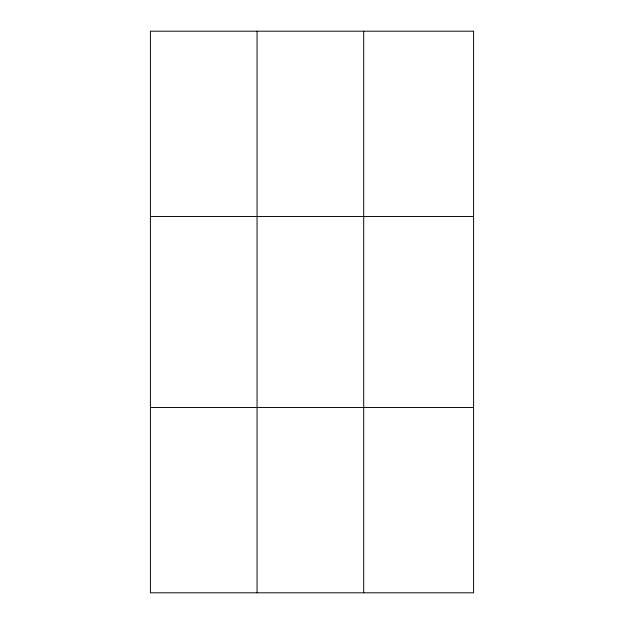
<?xml version="1.0" encoding="UTF-8"?>
<svg xmlns="http://www.w3.org/2000/svg" width="624" height="624" viewBox="0 0 624 624"><rect width="100%" height="100%" fill="white"/><g stroke="black" fill="none" stroke-linecap="round" stroke-linejoin="round"><path stroke-width="0.94" d="M257.057 31.2L257.057 592.8M363.706 31.2L363.706 592.8M150.415 216.528L473.585 216.528M150.415 407.472L473.585 407.472M473.585 31.2L473.585 592.8L150.415 592.8L150.415 31.2L473.585 31.2"/></g></svg>
